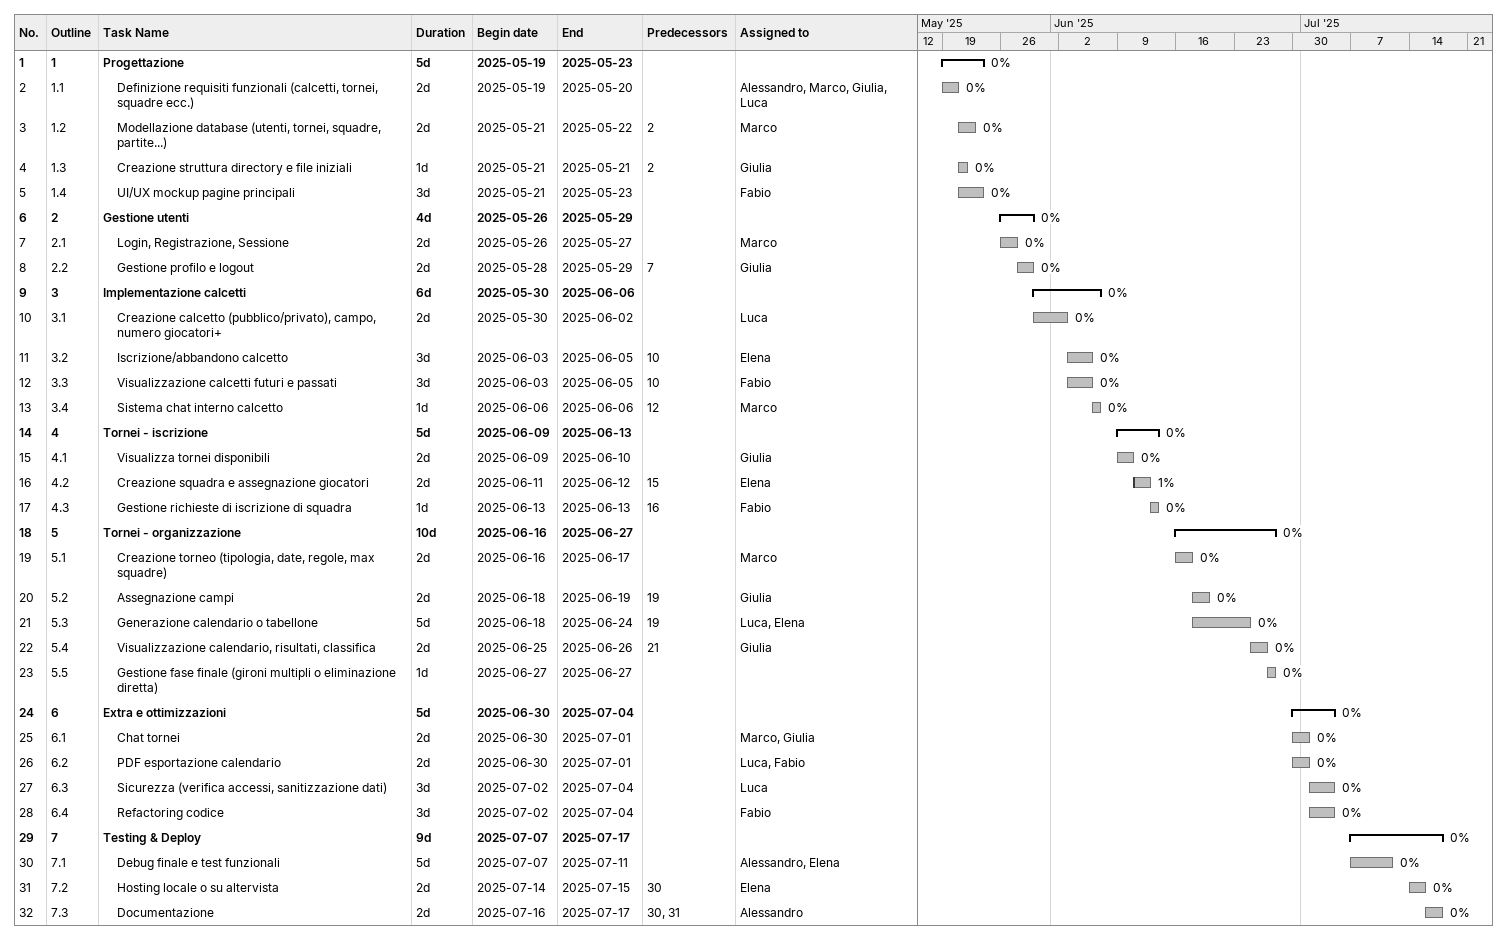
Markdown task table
| ID | WBS | Task | Duration | Start | Finish | Predecessors | Resources | % complete |
|---|---|---|---|---|---|---|---|---|
| 1 | 1 | **Progettazione** | 5d | 2025-05-19 | 2025-05-23 |  |  | 0 |
| 2 | 1.1 | Definizione requisiti funzionali (calcetti, tornei, squadre ecc.) | 2d | 2025-05-19 | 2025-05-20 |  | Alessandro, Marco, Giulia, Luca | 0 |
| 3 | 1.2 | Modellazione database (utenti, tornei, squadre, partite...) | 2d | 2025-05-21 | 2025-05-22 | 2 | Marco | 0 |
| 4 | 1.3 | Creazione struttura directory e file iniziali | 1d | 2025-05-21 | 2025-05-21 | 2 | Giulia | 0 |
| 5 | 1.4 | UI/UX mockup pagine principali | 3d | 2025-05-21 | 2025-05-23 |  | Fabio | 0 |
| 6 | 2 | **Gestione utenti** | 4d | 2025-05-26 | 2025-05-29 |  |  | 0 |
| 7 | 2.1 | Login, Registrazione, Sessione | 2d | 2025-05-26 | 2025-05-27 |  | Marco | 0 |
| 8 | 2.2 | Gestione profilo e logout | 2d | 2025-05-28 | 2025-05-29 | 7 | Giulia | 0 |
| 9 | 3 | **Implementazione calcetti** | 6d | 2025-05-30 | 2025-06-06 |  |  | 0 |
| 10 | 3.1 | Creazione calcetto (pubblico/privato), campo, numero giocatori+ | 2d | 2025-05-30 | 2025-06-02 |  | Luca | 0 |
| 11 | 3.2 | Iscrizione/abbandono calcetto | 3d | 2025-06-03 | 2025-06-05 | 10 | Elena | 0 |
| 12 | 3.3 | Visualizzazione calcetti futuri e passati | 3d | 2025-06-03 | 2025-06-05 | 10 | Fabio | 0 |
| 13 | 3.4 | Sistema chat interno calcetto | 1d | 2025-06-06 | 2025-06-06 | 12 | Marco | 0 |
| 14 | 4 | **Tornei - iscrizione** | 5d | 2025-06-09 | 2025-06-13 |  |  | 0 |
| 15 | 4.1 | Visualizza tornei disponibili | 2d | 2025-06-09 | 2025-06-10 |  | Giulia | 0 |
| 16 | 4.2 | Creazione squadra e assegnazione giocatori | 2d | 2025-06-11 | 2025-06-12 | 15 | Elena | 1 |
| 17 | 4.3 | Gestione richieste di iscrizione di squadra | 1d | 2025-06-13 | 2025-06-13 | 16 | Fabio | 0 |
| 18 | 5 | **Tornei - organizzazione** | 10d | 2025-06-16 | 2025-06-27 |  |  | 0 |
| 19 | 5.1 | Creazione torneo (tipologia, date, regole, max squadre) | 2d | 2025-06-16 | 2025-06-17 |  | Marco | 0 |
| 20 | 5.2 | Assegnazione campi | 2d | 2025-06-18 | 2025-06-19 | 19 | Giulia | 0 |
| 21 | 5.3 | Generazione calendario o tabellone | 5d | 2025-06-18 | 2025-06-24 | 19 | Luca, Elena | 0 |
| 22 | 5.4 | Visualizzazione calendario, risultati, classifica | 2d | 2025-06-25 | 2025-06-26 | 21 | Giulia | 0 |
| 23 | 5.5 | Gestione fase finale (gironi multipli o eliminazione diretta) | 1d | 2025-06-27 | 2025-06-27 |  |  | 0 |
| 24 | 6 | **Extra e ottimizzazioni** | 5d | 2025-06-30 | 2025-07-04 |  |  | 0 |
| 25 | 6.1 | Chat tornei | 2d | 2025-06-30 | 2025-07-01 |  | Marco, Giulia | 0 |
| 26 | 6.2 | PDF esportazione calendario | 2d | 2025-06-30 | 2025-07-01 |  | Luca, Fabio | 0 |
| 27 | 6.3 | Sicurezza (verifica accessi, sanitizzazione dati) | 3d | 2025-07-02 | 2025-07-04 |  | Luca | 0 |
| 28 | 6.4 | Refactoring codice | 3d | 2025-07-02 | 2025-07-04 |  | Fabio | 0 |
| 29 | 7 | **Testing & Deploy** | 9d | 2025-07-07 | 2025-07-17 |  |  | 0 |
| 30 | 7.1 | Debug finale e test funzionali | 5d | 2025-07-07 | 2025-07-11 |  | Alessandro, Elena | 0 |
| 31 | 7.2 | Hosting locale o su altervista | 2d | 2025-07-14 | 2025-07-15 | 30 | Elena | 0 |
| 32 | 7.3 | Documentazione | 2d | 2025-07-16 | 2025-07-17 | 30, 31 | Alessandro | 0 |
